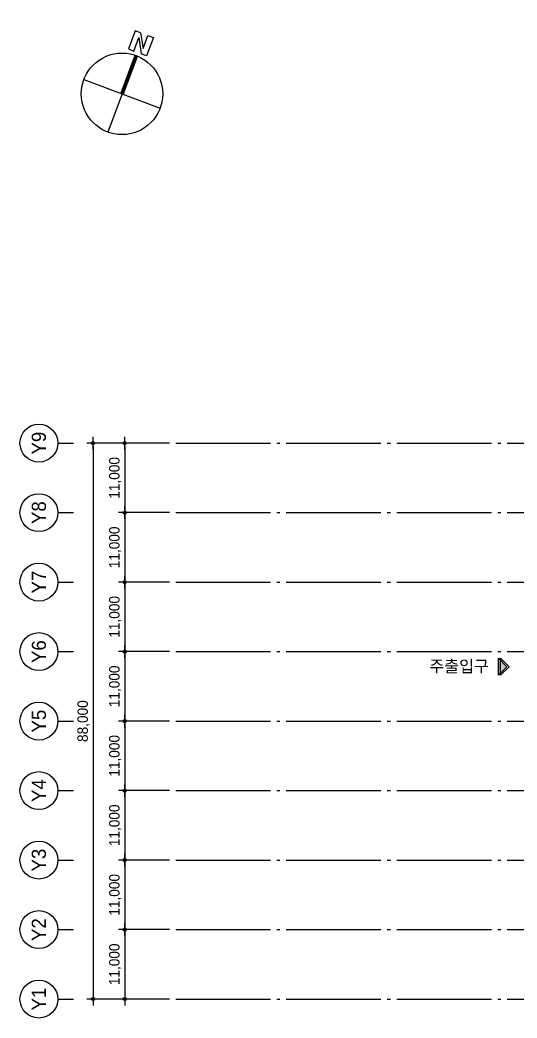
# Model space of a CAD drawing. Header units: millimetres. Extents: x 252735598 to 255219468, y 503841472 to 504550014.
# Drawn here: x 252735598 to 252814312, y 504380577 to 504538559 of the extents above; entities that cross this region are included whole.
import ezdxf
from ezdxf.enums import TextEntityAlignment as Align

# ---------------------------------------------------------------- set-up
doc = ezdxf.new("R2010")
doc.units = ezdxf.units.MM
doc.linetypes.add('CEN', pattern=[35, 30, -2, 1, -2])
for name, color, linetype in [('4A.TEC CEN', 1, 'CEN'), ('4A.TEC DIM', 7, 'Continuous'), ('4A.TEC TEXT', 7, 'Continuous'), ('4A.TEC TEXT 2', 3, 'Continuous'), ('4A.TEC 심볼', 7, 'Continuous'), ('㈜SE&C 심볼', 7, 'Continuous')]:
    doc.layers.add(name, color=color, linetype=linetype)
doc.styles.add('돋움', font='')
doc.styles.get('돋움').set_extended_font_data('돋움')
doc.dimstyles.new('DIM_600(외부치수)', dxfattribs={"dimscale": 400, "dimtxt": 3.3, "dimasz": 1, "dimexe": 2, "dimexo": 2, "dimgap": 1, "dimtad": 1, "dimdec": 0, "dimdsep": 46, "dimlunit": 6, "dimtxsty": '돋움', "dimblk1": 'DIMDOT', "dimblk2": 'DIMDOT', "dimsah": 1, "dimcen": 2.5, "dimdle": 1.5, "dimclrd": 8, "dimclre": 8, "dimclrt": 3, "dimadec": 0, "dimazin": 0, "dimtfac": 1, "dimtdec": 0, "dimtix": 1, "dimtmove": 2, "dimatfit": 3, "dimldrblk": 'DIMDOT', "dimfxl": 1, "dimtvp": 1, "dimtolj": 1, "dimtzin": 0, "dimarcsym": 0})

# ---------------------------------------------------------------- blocks, each defined once
blk = doc.blocks.new('ccs122')
at = {"layer": '4A.TEC 심볼'}
blk.add_line((0, 8), (0, 3), dxfattribs=at)
blk.add_circle((0, 14), 6, dxfattribs=at)
at = {"layer": '4A.TEC TEXT 2', "color": 3, "style": '돋움'}
blk.add_attdef('NO', text='', height=4.5, dxfattribs=at).set_placement((-0.01, 14.02), align=Align.MIDDLE_CENTER)
blk = doc.blocks.new('DIMDOT')
at = {"color": 0}
blk.add_line((-2, 0), (2, 0), dxfattribs=at)
for radius in [0.5, 0.25]:
    blk.add_circle((0, 0), radius, dxfattribs=at)
blk = doc.blocks.new('*D95')
at = {"layer": '4A.TEC DIM', "color": 8, "lineweight": -2, "transparency": 16777216}
for p, q in [((48195, -103937), (40113, -103937)), ((41113, -104437), (41113, -114437)), ((48195, -114937), (40113, -114937))]:
    blk.add_line(p, q, dxfattribs=at)
at = {"layer": 'Defpoints', "color": 0, "transparency": 16777216}
for p in [(49195, -103937), (41113, -114937), (49195, -114937)]:
    blk.add_point(p, dxfattribs=at)
at = {"layer": '4A.TEC DIM', "color": 8, "lineweight": -2, "transparency": 16777216, "xscale": 500, "yscale": 500, "zscale": 500}
for p, rotation in [((41113, -103937), 90), ((41113, -114937), 270)]:
    blk.add_blockref('DIMDOT', p, dxfattribs=dict(at, rotation=rotation))
at = {"layer": '4A.TEC DIM', "color": 3, "transparency": 16777216, "insert": (39628, -109437), "char_height": 1650, "attachment_point": 5, "rotation": 90, "style": '돋움'}
blk.add_mtext('\\A1;11,000', dxfattribs=at)
blk = doc.blocks.new('*D96')
at = {"layer": '4A.TEC DIM', "color": 8, "lineweight": -2, "transparency": 16777216}
for p, q in [((48195, -92937), (35100, -92937)), ((36100, -93437), (36100, -180437)), ((48195, -180937), (35100, -180937))]:
    blk.add_line(p, q, dxfattribs=at)
at = {"layer": 'Defpoints', "color": 0, "transparency": 16777216}
for p in [(49195, -92937), (36100, -180937), (49195, -180937)]:
    blk.add_point(p, dxfattribs=at)
at = {"layer": '4A.TEC DIM', "color": 8, "lineweight": -2, "transparency": 16777216, "xscale": 500, "yscale": 500, "zscale": 500}
for p, rotation in [((36100, -92937), 90), ((36100, -180937), 270)]:
    blk.add_blockref('DIMDOT', p, dxfattribs=dict(at, rotation=rotation))
at = {"layer": '4A.TEC DIM', "color": 3, "transparency": 16777216, "insert": (34615, -136937), "char_height": 1650, "attachment_point": 5, "rotation": 90, "style": '돋움'}
blk.add_mtext('\\A1;88,000', dxfattribs=at)
blk = doc.blocks.new('*D97')
at = {"layer": '4A.TEC DIM', "color": 8, "lineweight": -2, "transparency": 16777216}
for p, q in [((48195, -169937), (40113, -169937)), ((41113, -170437), (41113, -180437)), ((48195, -180937), (40113, -180937))]:
    blk.add_line(p, q, dxfattribs=at)
at = {"layer": 'Defpoints', "color": 0, "transparency": 16777216}
for p in [(49195, -169937), (41113, -180937), (49195, -180937)]:
    blk.add_point(p, dxfattribs=at)
at = {"layer": '4A.TEC DIM', "color": 8, "lineweight": -2, "transparency": 16777216, "xscale": 500, "yscale": 500, "zscale": 500}
for p, rotation in [((41113, -169937), 90), ((41113, -180937), 270)]:
    blk.add_blockref('DIMDOT', p, dxfattribs=dict(at, rotation=rotation))
at = {"layer": '4A.TEC DIM', "color": 3, "transparency": 16777216, "insert": (39628, -175437), "char_height": 1650, "attachment_point": 5, "rotation": 90, "style": '돋움'}
blk.add_mtext('\\A1;11,000', dxfattribs=at)
blk = doc.blocks.new('*D98')
at = {"layer": '4A.TEC DIM', "color": 8, "lineweight": -2, "transparency": 16777216}
for p, q in [((48195, -158937), (40113, -158937)), ((41113, -159437), (41113, -169437)), ((48195, -169937), (40113, -169937))]:
    blk.add_line(p, q, dxfattribs=at)
at = {"layer": 'Defpoints', "color": 0, "transparency": 16777216}
for p in [(49195, -158937), (41113, -169937), (49195, -169937)]:
    blk.add_point(p, dxfattribs=at)
at = {"layer": '4A.TEC DIM', "color": 8, "lineweight": -2, "transparency": 16777216, "xscale": 500, "yscale": 500, "zscale": 500}
for p, rotation in [((41113, -158937), 90), ((41113, -169937), 270)]:
    blk.add_blockref('DIMDOT', p, dxfattribs=dict(at, rotation=rotation))
at = {"layer": '4A.TEC DIM', "color": 3, "transparency": 16777216, "insert": (39628, -164437), "char_height": 1650, "attachment_point": 5, "rotation": 90, "style": '돋움'}
blk.add_mtext('\\A1;11,000', dxfattribs=at)
blk = doc.blocks.new('*D99')
at = {"layer": '4A.TEC DIM', "color": 8, "lineweight": -2, "transparency": 16777216}
for p, q in [((48195, -147937), (40113, -147937)), ((41113, -148437), (41113, -158437)), ((48195, -158937), (40113, -158937))]:
    blk.add_line(p, q, dxfattribs=at)
at = {"layer": 'Defpoints', "color": 0, "transparency": 16777216}
for p in [(49195, -147937), (41113, -158937), (49195, -158937)]:
    blk.add_point(p, dxfattribs=at)
at = {"layer": '4A.TEC DIM', "color": 8, "lineweight": -2, "transparency": 16777216, "xscale": 500, "yscale": 500, "zscale": 500}
for p, rotation in [((41113, -147937), 90), ((41113, -158937), 270)]:
    blk.add_blockref('DIMDOT', p, dxfattribs=dict(at, rotation=rotation))
at = {"layer": '4A.TEC DIM', "color": 3, "transparency": 16777216, "insert": (39628, -153437), "char_height": 1650, "attachment_point": 5, "rotation": 90, "style": '돋움'}
blk.add_mtext('\\A1;11,000', dxfattribs=at)
blk = doc.blocks.new('*D100')
at = {"layer": '4A.TEC DIM', "color": 8, "lineweight": -2, "transparency": 16777216}
for p, q in [((48195, -136937), (40113, -136937)), ((41113, -137437), (41113, -147437)), ((48195, -147937), (40113, -147937))]:
    blk.add_line(p, q, dxfattribs=at)
at = {"layer": 'Defpoints', "color": 0, "transparency": 16777216}
for p in [(49195, -136937), (41113, -147937), (49195, -147937)]:
    blk.add_point(p, dxfattribs=at)
at = {"layer": '4A.TEC DIM', "color": 8, "lineweight": -2, "transparency": 16777216, "xscale": 500, "yscale": 500, "zscale": 500}
for p, rotation in [((41113, -136937), 90), ((41113, -147937), 270)]:
    blk.add_blockref('DIMDOT', p, dxfattribs=dict(at, rotation=rotation))
at = {"layer": '4A.TEC DIM', "color": 3, "transparency": 16777216, "insert": (39628, -142437), "char_height": 1650, "attachment_point": 5, "rotation": 90, "style": '돋움'}
blk.add_mtext('\\A1;11,000', dxfattribs=at)
blk = doc.blocks.new('*D101')
at = {"layer": '4A.TEC DIM', "color": 8, "lineweight": -2, "transparency": 16777216}
for p, q in [((48195, -125937), (40113, -125937)), ((41113, -126437), (41113, -136437)), ((48195, -136937), (40113, -136937))]:
    blk.add_line(p, q, dxfattribs=at)
at = {"layer": 'Defpoints', "color": 0, "transparency": 16777216}
for p in [(49195, -125937), (41113, -136937), (49195, -136937)]:
    blk.add_point(p, dxfattribs=at)
at = {"layer": '4A.TEC DIM', "color": 8, "lineweight": -2, "transparency": 16777216, "xscale": 500, "yscale": 500, "zscale": 500}
for p, rotation in [((41113, -125937), 90), ((41113, -136937), 270)]:
    blk.add_blockref('DIMDOT', p, dxfattribs=dict(at, rotation=rotation))
at = {"layer": '4A.TEC DIM', "color": 3, "transparency": 16777216, "insert": (39628, -131437), "char_height": 1650, "attachment_point": 5, "rotation": 90, "style": '돋움'}
blk.add_mtext('\\A1;11,000', dxfattribs=at)
blk = doc.blocks.new('*D102')
at = {"layer": '4A.TEC DIM', "color": 8, "lineweight": -2, "transparency": 16777216}
for p, q in [((48195, -114937), (40113, -114937)), ((41113, -115437), (41113, -125437)), ((48195, -125937), (40113, -125937))]:
    blk.add_line(p, q, dxfattribs=at)
at = {"layer": 'Defpoints', "color": 0, "transparency": 16777216}
for p in [(49195, -114937), (41113, -125937), (49195, -125937)]:
    blk.add_point(p, dxfattribs=at)
at = {"layer": '4A.TEC DIM', "color": 8, "lineweight": -2, "transparency": 16777216, "xscale": 500, "yscale": 500, "zscale": 500}
for p, rotation in [((41113, -114937), 90), ((41113, -125937), 270)]:
    blk.add_blockref('DIMDOT', p, dxfattribs=dict(at, rotation=rotation))
at = {"layer": '4A.TEC DIM', "color": 3, "transparency": 16777216, "insert": (39628, -120437), "char_height": 1650, "attachment_point": 5, "rotation": 90, "style": '돋움'}
blk.add_mtext('\\A1;11,000', dxfattribs=at)
blk = doc.blocks.new('*D104')
at = {"layer": '4A.TEC DIM', "color": 8, "lineweight": -2, "transparency": 16777216}
for p, q in [((48195, -92937), (40113, -92937)), ((41113, -93437), (41113, -103437)), ((48195, -103937), (40113, -103937))]:
    blk.add_line(p, q, dxfattribs=at)
at = {"layer": 'Defpoints', "color": 0, "transparency": 16777216}
for p in [(49195, -92937), (41113, -103937), (49195, -103937)]:
    blk.add_point(p, dxfattribs=at)
at = {"layer": '4A.TEC DIM', "color": 8, "lineweight": -2, "transparency": 16777216, "xscale": 500, "yscale": 500, "zscale": 500}
for p, rotation in [((41113, -92937), 90), ((41113, -103937), 270)]:
    blk.add_blockref('DIMDOT', p, dxfattribs=dict(at, rotation=rotation))
at = {"layer": '4A.TEC DIM', "color": 3, "transparency": 16777216, "insert": (39628, -98437), "char_height": 1650, "attachment_point": 5, "rotation": 90, "style": '돋움'}
blk.add_mtext('\\A1;11,000', dxfattribs=at)
blk = doc.blocks.new('dr-sy-018-D-M')
at = {"layer": '4A.TEC 심볼', "color": 0}
for p, q in [((-1, 16.4), (-2.5, 16.4)), ((-2.5, 16.4), (-2.5, 11.4)), ((-1, 16.4), (1, 12.8)), ((1, 12.8), (1, 16.4)), ((1, 16.4), (2.5, 16.4)), ((2.5, 16.4), (2.5, 11.4)), ((-1, 15.09), (1.05, 11.4)), ((-1, 11.4), (-1, 15.09)), ((-2.5, 11.4), (-1, 11.4)), ((2.5, 11.4), (1.05, 11.4)), ((-10.5, 0), (10.5, 0)), ((0, 0), (0, -10.5))]:
    blk.add_line(p, q, dxfattribs=at)
at = {"layer": '4A.TEC 심볼', "color": 0, "const_width": 1}
blk.add_lwpolyline([(0, 10.5), (0, 0)], dxfattribs=at)
at = {"layer": '4A.TEC 심볼', "color": 0}
blk.add_circle((0, 0), 10.5, dxfattribs=at)
blk = doc.blocks.new('dwgFD3B')
at = {"layer": '4A.TEC CEN', "color": 250, "ltscale": 500}
for p, q in [((49194.51, -92936.83, -3333.33), (358000, -92936.83, -3333.33)), ((49194.51, -103936.83, -3333.33), (358000, -103936.83, -3333.33)), ((49194.51, -114936.83, -3333.33), (358000, -114936.83, -3333.33)), ((49194.51, -125936.83, -3333.33), (358000, -125936.83, -3333.33)), ((49194.51, -136936.83, -3333.33), (358000, -136936.83, -3333.33)), ((49194.51, -147936.83, -3333.33), (358000, -147936.83, -3333.33)), ((49194.51, -158936.83, -3333.33), (358000, -158936.83, -3333.33)), ((49194.51, -169936.83, -3333.33), (358000, -169936.83, -3333.33)), ((49194.51, -180936.83, -3333.33), (358000, -180936.83, -3333.33))]:
    blk.add_line(p, q, dxfattribs=at)
at = {"layer": '4A.TEC 심볼'}
ref = blk.add_blockref('ccs122', (34531.36, -92936.83, 1666.22), dxfattribs=dict(at, xscale=499.9999977496833, yscale=499.9999977496833, zscale=499.9999977496833, rotation=90))
ref.add_attrib('NO', 'Y9', dxfattribs={"layer": '0', "color": 3, "height": 2250, "rotation": 90, "style": '돋움'}).set_placement((27522.4, -92939.91, 1666.22), align=Align.MIDDLE_CENTER)
ref = blk.add_blockref('ccs122', (34531.36, -103936.83, 1666.22), dxfattribs=dict(at, xscale=499.9999977496833, yscale=499.9999977496833, zscale=499.9999977496833, rotation=90))
ref.add_attrib('NO', 'Y8', dxfattribs={"layer": '0', "color": 3, "height": 2250, "rotation": 90, "style": '돋움'}).set_placement((27522.4, -103939.91, 1666.22), align=Align.MIDDLE_CENTER)
ref = blk.add_blockref('ccs122', (34531.36, -114936.83, 1666.22), dxfattribs=dict(at, xscale=499.9999977496833, yscale=499.9999977496833, zscale=499.9999977496833, rotation=90))
ref.add_attrib('NO', 'Y7', dxfattribs={"layer": '0', "color": 3, "height": 2250, "rotation": 90, "style": '돋움'}).set_placement((27522.41, -114939.91, 1666.22), align=Align.MIDDLE_CENTER)
ref = blk.add_blockref('ccs122', (34531.36, -125936.83, 1666.22), dxfattribs=dict(at, xscale=499.9999977496833, yscale=499.9999977496833, zscale=499.9999977496833, rotation=90))
ref.add_attrib('NO', 'Y6', dxfattribs={"layer": '0', "color": 3, "height": 2250, "rotation": 90, "style": '돋움'}).set_placement((27522.4, -125939.91, 1666.22), align=Align.MIDDLE_CENTER)
ref = blk.add_blockref('ccs122', (34531.36, -136936.83, 1666.22), dxfattribs=dict(at, xscale=499.9999977496833, yscale=499.9999977496833, zscale=499.9999977496833, rotation=90))
ref.add_attrib('NO', 'Y5', dxfattribs={"layer": '0', "color": 3, "height": 2250, "rotation": 90, "style": '돋움'}).set_placement((27522.41, -136939.91, 1666.22), align=Align.MIDDLE_CENTER)
ref = blk.add_blockref('ccs122', (34531.36, -147936.83, 1666.22), dxfattribs=dict(at, xscale=499.9999977496833, yscale=499.9999977496833, zscale=499.9999977496833, rotation=90))
ref.add_attrib('NO', 'Y4', dxfattribs={"layer": '0', "color": 3, "height": 2250, "rotation": 90, "style": '돋움'}).set_placement((27522.4, -147939.91, 1666.22), align=Align.MIDDLE_CENTER)
ref = blk.add_blockref('ccs122', (34531.36, -158936.83, 1666.22), dxfattribs=dict(at, xscale=499.9999977496833, yscale=499.9999977496833, zscale=499.9999977496833, rotation=90))
ref.add_attrib('NO', 'Y3', dxfattribs={"layer": '0', "color": 3, "height": 2250, "rotation": 90, "style": '돋움'}).set_placement((27522.4, -158939.91, 1666.22), align=Align.MIDDLE_CENTER)
ref = blk.add_blockref('ccs122', (34531.36, -169936.83, 1666.22), dxfattribs=dict(at, xscale=499.9999977496833, yscale=499.9999977496833, zscale=499.9999977496833, rotation=90))
ref.add_attrib('NO', 'Y2', dxfattribs={"layer": '0', "color": 3, "height": 2250, "rotation": 90, "style": '돋움'}).set_placement((27522.4, -169939.91, 1666.22), align=Align.MIDDLE_CENTER)
ref = blk.add_blockref('ccs122', (34531.36, -180936.83, 1666.22), dxfattribs=dict(at, xscale=499.9999977496833, yscale=499.9999977496833, zscale=499.9999977496833, rotation=90))
ref.add_attrib('NO', 'Y1', dxfattribs={"layer": '0', "color": 3, "height": 2250, "rotation": 90, "style": '돋움'}).set_placement((27522.4, -180939.91, 1666.22), align=Align.MIDDLE_CENTER)
at = {"layer": '4A.TEC DIM'}
for base, p1, p2, picture, middle in [((36100.22, -180936.83, 1666.22), (49194.51, -92936.83, 1666.22), (49194.51, -180936.83, 1666.22), '*D96', (34615.14, -136936.83, 1666.22)), ((41112.94, -103936.83, 1666.22), (49194.51, -92936.83, 1666.22), (49194.51, -103936.83, 1666.22), '*D104', (39627.86, -98436.83, 1666.22)), ((41112.94, -114936.83, 1666.22), (49194.51, -103936.83, 1666.22), (49194.51, -114936.83, 1666.22), '*D95', (39627.86, -109436.83, 1666.22)), ((41112.94, -125936.83, 1666.22), (49194.51, -114936.83, 1666.22), (49194.51, -125936.83, 1666.22), '*D102', (39627.87, -120436.83, 1666.22)), ((41112.94, -136936.83, 1666.22), (49194.51, -125936.83, 1666.22), (49194.51, -136936.83, 1666.22), '*D101', (39627.87, -131436.83, 1666.22)), ((41112.94, -147936.83, 1666.22), (49194.51, -136936.83, 1666.22), (49194.51, -147936.83, 1666.22), '*D100', (39627.87, -142436.83, 1666.22)), ((41112.94, -158936.83, 1666.22), (49194.51, -147936.83, 1666.22), (49194.51, -158936.83, 1666.22), '*D99', (39627.86, -153436.83, 1666.22)), ((41112.93, -169936.83, 1666.22), (49194.51, -158936.83, 1666.22), (49194.51, -169936.83, 1666.22), '*D98', (39627.86, -164436.83, 1666.22)), ((41112.93, -180936.83, 1666.22), (49194.51, -169936.83, 1666.22), (49194.51, -180936.83, 1666.22), '*D97', (39627.86, -175436.83, 1666.22))]:
    dim = blk.add_linear_dim(base=base, p1=p1, p2=p2, angle=90, dimstyle='DIM_600(외부치수)', override={"dimscale": 500, "dimdec": 1, "dimtxsty": '돋움', "dimblk1": 'DIMDOT', "dimblk2": 'DIMDOT'}, dxfattribs=at)
    dim.commit()
    dim.dimension.update_dxf_attribs({"geometry": picture, "text_midpoint": middle})

msp = doc.modelspace()

# ---------------------------------------------------------------- hatches: boundary and pattern name
at = {"layer": '4A.TEC 심볼'}
msp.add_hatch(color=256, dxfattribs=at).paths.add_polyline_path([(252811351, 504434852.3), (252811351, 504437520.9), (252812685.3, 504436186.6)])

# ---------------------------------------------------------------- linework, layer by layer
for points in [[(252812685.3, 504436186.6), (252811351, 504434852.3), (252811351, 504437520.9), (252812685.3, 504436186.6)], [(252813041.1, 504436186.6), (252811706.8, 504434852.3), (252811706.8, 504437520.9), (252813041.1, 504436186.6)]]:
    msp.add_lwpolyline(points, dxfattribs=at)

# ---------------------------------------------------------------- block references
msp.add_blockref('dwgFD3B', (252711066.5, 504564514.2, 3333.3))
at = {"layer": '㈜SE&C 심볼', "xscale": 614.3458659365483, "yscale": 614.3458659365483, "zscale": 614.3458659365483, "rotation": 339.5087343485739}
msp.add_blockref('dr-sy-018-D-M', (252751758.7, 504526864.9), dxfattribs=at)

# ---------------------------------------------------------------- texts
at = {"layer": '4A.TEC TEXT', "style": '돋움'}
msp.add_text('주출입구', height=1875, dxfattribs=at).set_placement((252805142.3, 504436262.2, -1666.7), align=Align.MIDDLE_CENTER)

doc.saveas('drawing.dxf')
